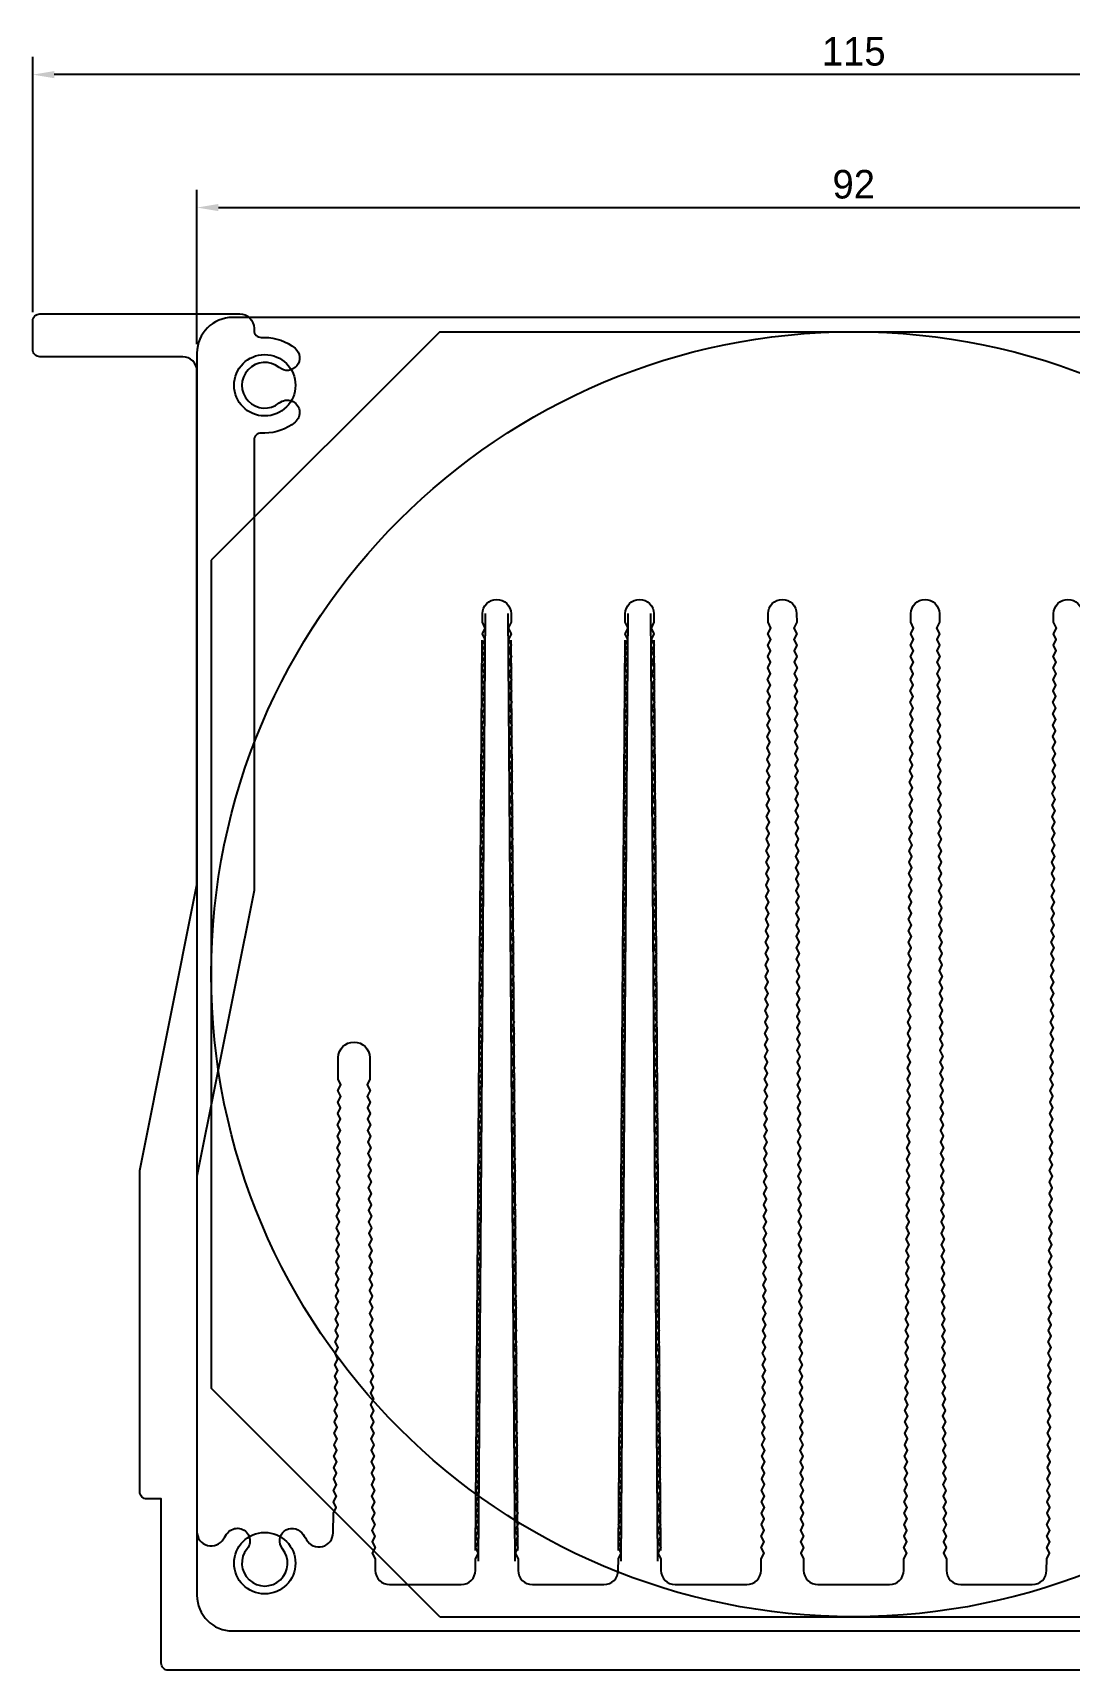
# Model space of a CAD drawing. Header units: millimetres. Extents: x -2026 to -954, y 3148 to 3725.
# Drawn here: x -1434.5 to -1361.9, y 3482.5 to 3597.2 of the extents above; entities that cross this region are included whole.
import ezdxf

# ---------------------------------------------------------------- set-up
doc = ezdxf.new("R2010")
doc.units = ezdxf.units.MM
doc.layers.add('방열판', color=7, linetype='Continuous')
doc.layers.add('팬', color=7, linetype='Continuous')
doc.dimstyles.new('ISO-25', dxfattribs={"dimtxt": 2, "dimasz": 1.5, "dimexe": 1.25, "dimexo": 0.625, "dimtad": 1, "dimtxsty": 'Standard', "dimcen": 2.5, "dimclrd": 6, "dimclre": 6, "dimclrt": 1, "dimazin": 0, "dimtfac": 1, "dimtmove": 0, "dimatfit": 3, "dimfxl": 1, "dimarcsym": 0})

# ---------------------------------------------------------------- blocks, each defined once
blk = doc.blocks.new('*D33')
at = {"color": 6, "lineweight": -2, "transparency": 16777216}
for p, q in [((-1422.99, 3575.38), (-1422.99, 3586.2)), ((-1330.99, 3575.38), (-1330.99, 3586.2)), ((-1421.49, 3584.95), (-1332.49, 3584.95))]:
    blk.add_line(p, q, dxfattribs=at)
at = {"color": 6, "transparency": 16777216}
for points in [[(-1421.49, 3585.2), (-1421.49, 3584.7), (-1422.99, 3584.95)], [(-1332.49, 3585.2), (-1332.49, 3584.7), (-1330.99, 3584.95)]]:
    blk.add_solid(points, dxfattribs=at)
at = {"layer": 'Defpoints', "color": 0, "transparency": 16777216}
for p in [(-1330.99, 3584.95), (-1422.99, 3574.75), (-1330.99, 3574.75)]:
    blk.add_point(p, dxfattribs=at)
at = {"color": 1, "transparency": 16777216, "insert": (-1376.99, 3586.57), "char_height": 2, "attachment_point": 5}
blk.add_mtext('92', dxfattribs=at)
blk = doc.blocks.new('*D34')
at = {"color": 6, "lineweight": -2, "transparency": 16777216}
for p, q in [((-1434.49, 3577.63), (-1434.49, 3595.51)), ((-1319.49, 3577.63), (-1319.49, 3595.51)), ((-1320.99, 3594.26), (-1432.99, 3594.26))]:
    blk.add_line(p, q, dxfattribs=at)
at = {"color": 6, "transparency": 16777216}
for points in [[(-1432.99, 3594.51), (-1432.99, 3594.01), (-1434.49, 3594.26)], [(-1320.99, 3594.51), (-1320.99, 3594.01), (-1319.49, 3594.26)]]:
    blk.add_solid(points, dxfattribs=at)
at = {"layer": 'Defpoints', "color": 0, "transparency": 16777216}
for p in [(-1434.49, 3594.26), (-1434.49, 3577), (-1319.49, 3577)]:
    blk.add_point(p, dxfattribs=at)
at = {"color": 1, "transparency": 16777216, "insert": (-1376.99, 3595.88), "char_height": 2, "attachment_point": 5}
blk.add_mtext('115', dxfattribs=at)

msp = doc.modelspace()

# ---------------------------------------------------------------- linework, layer by layer
at = {"layer": '방열판'}
for p, q in [((-1403.278, 3490.153), (-1402.79, 3556.507)), ((-1400.702, 3490.153), (-1401.19, 3556.507)), ((-1393.278, 3490.153), (-1392.79, 3556.507)), ((-1390.702, 3490.153), (-1391.19, 3556.507)), ((-1403.473, 3490.896), (-1403.004, 3554.649)), ((-1400.508, 3490.896), (-1400.977, 3554.649)), ((-1393.473, 3490.896), (-1393.004, 3554.649)), ((-1390.508, 3490.896), (-1390.977, 3554.649))]:
    msp.add_line(p, q, dxfattribs=at)
msp.add_lwpolyline([(-1328.99, 3482.501), (-1376.99, 3482.501), (-1424.99, 3482.501, -0.4142136), (-1425.49, 3483.001), (-1425.49, 3494.501), (-1426.49, 3494.501, -0.4142136), (-1426.99, 3495.001), (-1426.99, 3517.501), (-1422.99, 3537.501), (-1422.99, 3573.501, 0.4142136), (-1423.99, 3574.501), (-1433.99, 3574.501, -0.4142136), (-1434.49, 3575.001), (-1434.49, 3577.001, -0.4142136), (-1433.99, 3577.501), (-1419.99, 3577.501, -0.4142136), (-1418.99, 3576.501), (-1418.99, 3576.351, 0.4142136), (-1418.49, 3575.851), (-1418.24, 3575.851, -0.1731627), (-1416.119, 3575.094, -1), (-1417.227, 3573.74, 2.1105705), (-1417.227, 3571.263, -1), (-1416.119, 3569.909, -0.1731627), (-1418.24, 3569.151), (-1418.49, 3569.151, 0.4142136), (-1418.99, 3568.651), (-1418.99, 3537.105), (-1422.99, 3517.105), (-1422.99, 3492.206, 0.7642099), (-1421.128, 3491.699, -0.038617), (-1420.833, 3492.123, -1), (-1419.478, 3491.015, 2.1105705), (-1417.002, 3491.015, -1), (-1415.648, 3492.123, -0.0431573), (-1415.322, 3491.646, 0.767102), (-1413.451, 3492.127), (-1413.436, 3493.501), (-1413.232, 3493.899), (-1413.427, 3494.301), (-1413.223, 3494.699), (-1413.419, 3495.101), (-1413.214, 3495.499), (-1413.41, 3495.901), (-1413.206, 3496.299), (-1413.401, 3496.701), (-1413.197, 3497.099), (-1413.393, 3497.501), (-1413.188, 3497.899), (-1413.384, 3498.301), (-1413.18, 3498.699), (-1413.375, 3499.101), (-1413.171, 3499.499), (-1413.367, 3499.901), (-1413.162, 3500.299), (-1413.358, 3500.701), (-1413.154, 3501.099), (-1413.349, 3501.501), (-1413.145, 3501.898), (-1413.341, 3502.301), (-1413.136, 3502.698), (-1413.332, 3503.101), (-1413.128, 3503.498), (-1413.323, 3503.901), (-1413.119, 3504.298), (-1413.315, 3504.7), (-1413.11, 3505.098), (-1413.306, 3505.5), (-1413.102, 3505.898), (-1413.297, 3506.3), (-1413.093, 3506.698), (-1413.289, 3507.1), (-1413.084, 3507.498), (-1413.28, 3507.9), (-1413.076, 3508.298), (-1413.271, 3508.7), (-1413.067, 3509.098), (-1413.263, 3509.5), (-1413.058, 3509.898), (-1413.254, 3510.3), (-1413.05, 3510.698), (-1413.245, 3511.1), (-1413.041, 3511.498), (-1413.237, 3511.9), (-1413.032, 3512.298), (-1413.228, 3512.7), (-1413.024, 3513.098), (-1413.219, 3513.5), (-1413.015, 3513.898), (-1413.211, 3514.3), (-1413.006, 3514.698), (-1413.202, 3515.1), (-1412.998, 3515.498), (-1413.193, 3515.9), (-1412.989, 3516.298), (-1413.185, 3516.7), (-1412.98, 3517.098), (-1413.176, 3517.5), (-1412.972, 3517.898), (-1413.167, 3518.3), (-1412.963, 3518.697), (-1413.159, 3519.1), (-1412.954, 3519.497), (-1413.15, 3519.9), (-1412.946, 3520.297), (-1413.141, 3520.7), (-1412.937, 3521.097), (-1413.133, 3521.499), (-1412.928, 3521.897), (-1413.124, 3522.299), (-1412.92, 3522.697), (-1413.115, 3523.099), (-1412.911, 3523.497), (-1413.107, 3523.899), (-1413.09, 3525.413, -0.9892204), (-1410.89, 3525.413), (-1410.874, 3523.899), (-1411.07, 3523.497), (-1410.865, 3523.099), (-1411.061, 3522.697), (-1410.857, 3522.299), (-1411.052, 3521.897), (-1410.848, 3521.499), (-1411.044, 3521.097), (-1410.839, 3520.7), (-1411.035, 3520.297), (-1410.831, 3519.9), (-1411.026, 3519.497), (-1410.822, 3519.1), (-1411.018, 3518.697), (-1410.813, 3518.3), (-1411.009, 3517.898), (-1410.805, 3517.5), (-1411, 3517.098), (-1410.796, 3516.7), (-1410.992, 3516.298), (-1410.787, 3515.9), (-1410.983, 3515.498), (-1410.779, 3515.1), (-1410.974, 3514.698), (-1410.77, 3514.3), (-1410.966, 3513.898), (-1410.761, 3513.5), (-1410.957, 3513.098), (-1410.753, 3512.7), (-1410.948, 3512.298), (-1410.744, 3511.9), (-1410.94, 3511.498), (-1410.735, 3511.1), (-1410.931, 3510.698), (-1410.727, 3510.3), (-1410.922, 3509.898), (-1410.718, 3509.5), (-1410.914, 3509.098), (-1410.709, 3508.7), (-1410.905, 3508.298), (-1410.701, 3507.9), (-1410.896, 3507.498), (-1410.692, 3507.1), (-1410.887, 3506.698), (-1410.683, 3506.3), (-1410.879, 3505.898), (-1410.675, 3505.5), (-1410.87, 3505.098), (-1410.666, 3504.7), (-1410.861, 3504.298), (-1410.657, 3503.901), (-1410.853, 3503.498), (-1410.648, 3503.101), (-1410.844, 3502.698), (-1410.64, 3502.301), (-1410.835, 3501.898), (-1410.631, 3501.501), (-1410.827, 3501.099), (-1410.622, 3500.701), (-1410.818, 3500.299), (-1410.614, 3499.901), (-1410.809, 3499.499), (-1410.605, 3499.101), (-1410.801, 3498.699), (-1410.596, 3498.301), (-1410.792, 3497.899), (-1410.588, 3497.501), (-1410.783, 3497.099), (-1410.579, 3496.701), (-1410.775, 3496.299), (-1410.57, 3495.901), (-1410.766, 3495.499), (-1410.562, 3495.101), (-1410.757, 3494.699), (-1410.553, 3494.301), (-1410.749, 3493.899), (-1410.544, 3493.501), (-1410.74, 3493.099), (-1410.536, 3492.701), (-1410.731, 3492.299), (-1410.527, 3491.901), (-1410.723, 3491.499), (-1410.518, 3491.101), (-1410.714, 3490.699), (-1410.51, 3490.301), (-1410.501, 3489.49, 0.4110428), (-1409.501, 3488.501), (-1404.483, 3488.501, 0.4120617), (-1403.483, 3489.494), (-1403.477, 3490.301), (-1403.274, 3490.7), (-1403.471, 3491.101), (-1403.268, 3491.5), (-1403.465, 3491.901), (-1403.262, 3492.3), (-1403.459, 3492.701), (-1403.256, 3493.1), (-1403.453, 3493.501), (-1403.251, 3493.9), (-1403.448, 3494.301), (-1403.245, 3494.7), (-1403.442, 3495.101), (-1403.239, 3495.5), (-1403.436, 3495.901), (-1403.233, 3496.3), (-1403.43, 3496.701), (-1403.227, 3497.1), (-1403.424, 3497.501), (-1403.221, 3497.9), (-1403.418, 3498.301), (-1403.215, 3498.7), (-1403.412, 3499.101), (-1403.209, 3499.5), (-1403.406, 3499.901), (-1403.204, 3500.3), (-1403.401, 3500.701), (-1403.198, 3501.1), (-1403.395, 3501.501), (-1403.192, 3501.9), (-1403.389, 3502.301), (-1403.186, 3502.7), (-1403.383, 3503.101), (-1403.18, 3503.499), (-1403.377, 3503.901), (-1403.174, 3504.299), (-1403.371, 3504.701), (-1403.168, 3505.099), (-1403.365, 3505.501), (-1403.162, 3505.899), (-1403.359, 3506.301), (-1403.156, 3506.699), (-1403.354, 3507.101), (-1403.151, 3507.499), (-1403.348, 3507.901), (-1403.145, 3508.299), (-1403.342, 3508.701), (-1403.139, 3509.099), (-1403.336, 3509.501), (-1403.133, 3509.899), (-1403.33, 3510.301), (-1403.127, 3510.699), (-1403.324, 3511.101), (-1403.121, 3511.499), (-1403.318, 3511.901), (-1403.115, 3512.299), (-1403.312, 3512.701), (-1403.109, 3513.099), (-1403.306, 3513.501), (-1403.104, 3513.899), (-1403.301, 3514.301), (-1403.098, 3514.699), (-1403.295, 3515.101), (-1403.092, 3515.499), (-1403.289, 3515.901), (-1403.086, 3516.299), (-1403.283, 3516.701), (-1403.08, 3517.099), (-1403.277, 3517.501), (-1403.074, 3517.899), (-1403.271, 3518.301), (-1403.068, 3518.699), (-1403.265, 3519.101), (-1403.062, 3519.499), (-1403.259, 3519.901), (-1403.056, 3520.299), (-1403.254, 3520.701), (-1403.051, 3521.099), (-1403.248, 3521.5), (-1403.045, 3521.899), (-1403.242, 3522.3), (-1403.039, 3522.699), (-1403.236, 3523.1), (-1403.033, 3523.499), (-1403.23, 3523.9), (-1403.027, 3524.299), (-1403.224, 3524.7), (-1403.021, 3525.099), (-1403.218, 3525.5), (-1403.015, 3525.899), (-1403.212, 3526.3), (-1403.009, 3526.699), (-1403.206, 3527.1), (-1403.004, 3527.499), (-1403.201, 3527.9), (-1402.998, 3528.299), (-1403.195, 3528.7), (-1402.992, 3529.099), (-1403.189, 3529.5), (-1402.986, 3529.899), (-1403.183, 3530.3), (-1402.98, 3530.699), (-1403.177, 3531.1), (-1402.974, 3531.499), (-1403.171, 3531.9), (-1402.968, 3532.299), (-1403.165, 3532.7), (-1402.962, 3533.099), (-1403.159, 3533.5), (-1402.956, 3533.899), (-1403.154, 3534.3), (-1402.951, 3534.699), (-1403.148, 3535.1), (-1402.945, 3535.499), (-1403.142, 3535.9), (-1402.939, 3536.299), (-1403.136, 3536.7), (-1402.933, 3537.099), (-1403.13, 3537.5), (-1402.927, 3537.899), (-1403.124, 3538.3), (-1402.921, 3538.699), (-1403.118, 3539.1), (-1402.915, 3539.499), (-1403.112, 3539.9), (-1402.909, 3540.299), (-1403.106, 3540.7), (-1402.904, 3541.098), (-1403.101, 3541.5), (-1402.898, 3541.898), (-1403.095, 3542.3), (-1402.892, 3542.698), (-1403.089, 3543.1), (-1402.886, 3543.498), (-1403.083, 3543.9), (-1402.88, 3544.298), (-1403.077, 3544.7), (-1402.874, 3545.098), (-1403.071, 3545.5), (-1402.868, 3545.898), (-1403.065, 3546.3), (-1402.862, 3546.698), (-1403.059, 3547.1), (-1402.856, 3547.498), (-1403.054, 3547.9), (-1402.851, 3548.298), (-1403.048, 3548.7), (-1402.845, 3549.098), (-1403.042, 3549.5), (-1402.839, 3549.898), (-1403.036, 3550.3), (-1402.833, 3550.698), (-1403.03, 3551.1), (-1402.827, 3551.498), (-1403.024, 3551.9), (-1402.821, 3552.298), (-1403.018, 3552.7), (-1402.815, 3553.098), (-1403.012, 3553.5), (-1402.809, 3553.898), (-1403.006, 3554.3), (-1402.804, 3554.698), (-1403.001, 3555.1), (-1402.798, 3555.498), (-1402.995, 3555.9), (-1402.99, 3556.509, -0.9926745), (-1400.99, 3556.509), (-1400.986, 3555.9), (-1401.183, 3555.498), (-1400.98, 3555.1), (-1401.177, 3554.698), (-1400.974, 3554.3), (-1401.171, 3553.898), (-1400.968, 3553.5), (-1401.165, 3553.098), (-1400.962, 3552.7), (-1401.159, 3552.298), (-1400.956, 3551.9), (-1401.153, 3551.498), (-1400.951, 3551.1), (-1401.148, 3550.698), (-1400.945, 3550.3), (-1401.142, 3549.898), (-1400.939, 3549.5), (-1401.136, 3549.098), (-1400.933, 3548.7), (-1401.13, 3548.298), (-1400.927, 3547.9), (-1401.124, 3547.498), (-1400.921, 3547.1), (-1401.118, 3546.698), (-1400.915, 3546.3), (-1401.112, 3545.898), (-1400.909, 3545.5), (-1401.106, 3545.098), (-1400.903, 3544.7), (-1401.101, 3544.298), (-1400.898, 3543.9), (-1401.095, 3543.498), (-1400.892, 3543.1), (-1401.089, 3542.698), (-1400.886, 3542.3), (-1401.083, 3541.898), (-1400.88, 3541.5), (-1401.077, 3541.098), (-1400.874, 3540.7), (-1401.071, 3540.299), (-1400.868, 3539.9), (-1401.065, 3539.499), (-1400.862, 3539.1), (-1401.059, 3538.699), (-1400.856, 3538.3), (-1401.053, 3537.899), (-1400.851, 3537.5), (-1401.048, 3537.099), (-1400.845, 3536.7), (-1401.042, 3536.299), (-1400.839, 3535.9), (-1401.036, 3535.499), (-1400.833, 3535.1), (-1401.03, 3534.699), (-1400.827, 3534.3), (-1401.024, 3533.899), (-1400.821, 3533.5), (-1401.018, 3533.099), (-1400.815, 3532.7), (-1401.012, 3532.299), (-1400.809, 3531.9), (-1401.006, 3531.499), (-1400.803, 3531.1), (-1401.001, 3530.699), (-1400.798, 3530.3), (-1400.995, 3529.899), (-1400.792, 3529.5), (-1400.989, 3529.099), (-1400.786, 3528.7), (-1400.983, 3528.299), (-1400.78, 3527.9), (-1400.977, 3527.499), (-1400.774, 3527.1), (-1400.971, 3526.699), (-1400.768, 3526.3), (-1400.965, 3525.899), (-1400.762, 3525.5), (-1400.959, 3525.099), (-1400.756, 3524.7), (-1400.953, 3524.299), (-1400.751, 3523.9), (-1400.948, 3523.499), (-1400.745, 3523.1), (-1400.942, 3522.699), (-1400.739, 3522.3), (-1400.936, 3521.899), (-1400.733, 3521.5), (-1400.93, 3521.099), (-1400.727, 3520.701), (-1400.924, 3520.299), (-1400.721, 3519.901), (-1400.918, 3519.499), (-1400.715, 3519.101), (-1400.912, 3518.699), (-1400.709, 3518.301), (-1400.906, 3517.899), (-1400.703, 3517.501), (-1400.901, 3517.099), (-1400.698, 3516.701), (-1400.895, 3516.299), (-1400.692, 3515.901), (-1400.889, 3515.499), (-1400.686, 3515.101), (-1400.883, 3514.699), (-1400.68, 3514.301), (-1400.877, 3513.899), (-1400.674, 3513.501), (-1400.871, 3513.099), (-1400.668, 3512.701), (-1400.865, 3512.299), (-1400.662, 3511.901), (-1400.859, 3511.499), (-1400.656, 3511.101), (-1400.853, 3510.699), (-1400.651, 3510.301), (-1400.848, 3509.899), (-1400.645, 3509.501), (-1400.842, 3509.099), (-1400.639, 3508.701), (-1400.836, 3508.299), (-1400.633, 3507.901), (-1400.83, 3507.499), (-1400.627, 3507.101), (-1400.824, 3506.699), (-1400.621, 3506.301), (-1400.818, 3505.899), (-1400.615, 3505.501), (-1400.812, 3505.099), (-1400.609, 3504.701), (-1400.806, 3504.299), (-1400.603, 3503.901), (-1400.801, 3503.499), (-1400.598, 3503.101), (-1400.795, 3502.7), (-1400.592, 3502.301), (-1400.789, 3501.9), (-1400.586, 3501.501), (-1400.783, 3501.1), (-1400.58, 3500.701), (-1400.777, 3500.3), (-1400.574, 3499.901), (-1400.771, 3499.5), (-1400.568, 3499.101), (-1400.765, 3498.7), (-1400.562, 3498.301), (-1400.759, 3497.9), (-1400.556, 3497.501), (-1400.753, 3497.1), (-1400.551, 3496.701), (-1400.748, 3496.3), (-1400.545, 3495.901), (-1400.742, 3495.5), (-1400.539, 3495.101), (-1400.736, 3494.7), (-1400.533, 3494.301), (-1400.73, 3493.9), (-1400.527, 3493.501), (-1400.724, 3493.1), (-1400.521, 3492.701), (-1400.718, 3492.3), (-1400.515, 3491.901), (-1400.712, 3491.5), (-1400.509, 3491.101), (-1400.706, 3490.7), (-1400.503, 3490.301), (-1400.498, 3489.494, 0.4120617), (-1399.498, 3488.501), (-1394.483, 3488.501, 0.4120617), (-1393.483, 3489.494), (-1393.477, 3490.301), (-1393.274, 3490.7), (-1393.471, 3491.101), (-1393.268, 3491.5), (-1393.465, 3491.901), (-1393.262, 3492.3), (-1393.459, 3492.701), (-1393.256, 3493.1), (-1393.453, 3493.501), (-1393.251, 3493.9), (-1393.448, 3494.301), (-1393.245, 3494.7), (-1393.442, 3495.101), (-1393.239, 3495.5), (-1393.436, 3495.901), (-1393.233, 3496.3), (-1393.43, 3496.701), (-1393.227, 3497.1), (-1393.424, 3497.501), (-1393.221, 3497.9), (-1393.418, 3498.301), (-1393.215, 3498.7), (-1393.412, 3499.101), (-1393.209, 3499.5), (-1393.406, 3499.901), (-1393.204, 3500.3), (-1393.401, 3500.701), (-1393.198, 3501.1), (-1393.395, 3501.501), (-1393.192, 3501.9), (-1393.389, 3502.301), (-1393.186, 3502.7), (-1393.383, 3503.101), (-1393.18, 3503.499), (-1393.377, 3503.901), (-1393.174, 3504.299), (-1393.371, 3504.701), (-1393.168, 3505.099), (-1393.365, 3505.501), (-1393.162, 3505.899), (-1393.359, 3506.301), (-1393.156, 3506.699), (-1393.354, 3507.101), (-1393.151, 3507.499), (-1393.348, 3507.901), (-1393.145, 3508.299), (-1393.342, 3508.701), (-1393.139, 3509.099), (-1393.336, 3509.501), (-1393.133, 3509.899), (-1393.33, 3510.301), (-1393.127, 3510.699), (-1393.324, 3511.101), (-1393.121, 3511.499), (-1393.318, 3511.901), (-1393.115, 3512.299), (-1393.312, 3512.701), (-1393.109, 3513.099), (-1393.306, 3513.501), (-1393.104, 3513.899), (-1393.301, 3514.301), (-1393.098, 3514.699), (-1393.295, 3515.101), (-1393.092, 3515.499), (-1393.289, 3515.901), (-1393.086, 3516.299), (-1393.283, 3516.701), (-1393.08, 3517.099), (-1393.277, 3517.501), (-1393.074, 3517.899), (-1393.271, 3518.301), (-1393.068, 3518.699), (-1393.265, 3519.101), (-1393.062, 3519.499), (-1393.259, 3519.901), (-1393.056, 3520.299), (-1393.254, 3520.701), (-1393.051, 3521.099), (-1393.248, 3521.5), (-1393.045, 3521.899), (-1393.242, 3522.3), (-1393.039, 3522.699), (-1393.236, 3523.1), (-1393.033, 3523.499), (-1393.23, 3523.9), (-1393.027, 3524.299), (-1393.224, 3524.7), (-1393.021, 3525.099), (-1393.218, 3525.5), (-1393.015, 3525.899), (-1393.212, 3526.3), (-1393.009, 3526.699), (-1393.206, 3527.1), (-1393.004, 3527.499), (-1393.201, 3527.9), (-1392.998, 3528.299), (-1393.195, 3528.7), (-1392.992, 3529.099), (-1393.189, 3529.5), (-1392.986, 3529.899), (-1393.183, 3530.3), (-1392.98, 3530.699), (-1393.177, 3531.1), (-1392.974, 3531.499), (-1393.171, 3531.9), (-1392.968, 3532.299), (-1393.165, 3532.7), (-1392.962, 3533.099), (-1393.159, 3533.5), (-1392.956, 3533.899), (-1393.154, 3534.3), (-1392.951, 3534.699), (-1393.148, 3535.1), (-1392.945, 3535.499), (-1393.142, 3535.9), (-1392.939, 3536.299), (-1393.136, 3536.7), (-1392.933, 3537.099), (-1393.13, 3537.5), (-1392.927, 3537.899), (-1393.124, 3538.3), (-1392.921, 3538.699), (-1393.118, 3539.1), (-1392.915, 3539.499), (-1393.112, 3539.9), (-1392.909, 3540.299), (-1393.106, 3540.7), (-1392.904, 3541.098), (-1393.101, 3541.5), (-1392.898, 3541.898), (-1393.095, 3542.3), (-1392.892, 3542.698), (-1393.089, 3543.1), (-1392.886, 3543.498), (-1393.083, 3543.9), (-1392.88, 3544.298), (-1393.077, 3544.7), (-1392.874, 3545.098), (-1393.071, 3545.5), (-1392.868, 3545.898), (-1393.065, 3546.3), (-1392.862, 3546.698), (-1393.059, 3547.1), (-1392.856, 3547.498), (-1393.054, 3547.9), (-1392.851, 3548.298), (-1393.048, 3548.7), (-1392.845, 3549.098), (-1393.042, 3549.5), (-1392.839, 3549.898), (-1393.036, 3550.3), (-1392.833, 3550.698), (-1393.03, 3551.1), (-1392.827, 3551.498), (-1393.024, 3551.9), (-1392.821, 3552.298), (-1393.018, 3552.7), (-1392.815, 3553.098), (-1393.012, 3553.5), (-1392.809, 3553.898), (-1393.006, 3554.3), (-1392.804, 3554.698), (-1393.001, 3555.1), (-1392.798, 3555.498), (-1392.995, 3555.9), (-1392.99, 3556.509, -0.9926745), (-1390.99, 3556.509), (-1390.986, 3555.9), (-1391.183, 3555.498), (-1390.98, 3555.1), (-1391.177, 3554.698), (-1390.974, 3554.3), (-1391.171, 3553.898), (-1390.968, 3553.5), (-1391.165, 3553.098), (-1390.962, 3552.7), (-1391.159, 3552.298), (-1390.956, 3551.9), (-1391.153, 3551.498), (-1390.951, 3551.1), (-1391.148, 3550.698), (-1390.945, 3550.3), (-1391.142, 3549.898), (-1390.939, 3549.5), (-1391.136, 3549.098), (-1390.933, 3548.7), (-1391.13, 3548.298), (-1390.927, 3547.9), (-1391.124, 3547.498), (-1390.921, 3547.1), (-1391.118, 3546.698), (-1390.915, 3546.3), (-1391.112, 3545.898), (-1390.909, 3545.5), (-1391.106, 3545.098), (-1390.903, 3544.7), (-1391.101, 3544.298), (-1390.898, 3543.9), (-1391.095, 3543.498), (-1390.892, 3543.1), (-1391.089, 3542.698), (-1390.886, 3542.3), (-1391.083, 3541.898), (-1390.88, 3541.5), (-1391.077, 3541.098), (-1390.874, 3540.7), (-1391.071, 3540.299), (-1390.868, 3539.9), (-1391.065, 3539.499), (-1390.862, 3539.1), (-1391.059, 3538.699), (-1390.856, 3538.3), (-1391.053, 3537.899), (-1390.851, 3537.5), (-1391.048, 3537.099), (-1390.845, 3536.7), (-1391.042, 3536.299), (-1390.839, 3535.9), (-1391.036, 3535.499), (-1390.833, 3535.1), (-1391.03, 3534.699), (-1390.827, 3534.3), (-1391.024, 3533.899), (-1390.821, 3533.5), (-1391.018, 3533.099), (-1390.815, 3532.7), (-1391.012, 3532.299), (-1390.809, 3531.9), (-1391.006, 3531.499), (-1390.803, 3531.1), (-1391.001, 3530.699), (-1390.798, 3530.3), (-1390.995, 3529.899), (-1390.792, 3529.5), (-1390.989, 3529.099), (-1390.786, 3528.7), (-1390.983, 3528.299), (-1390.78, 3527.9), (-1390.977, 3527.499), (-1390.774, 3527.1), (-1390.971, 3526.699), (-1390.768, 3526.3), (-1390.965, 3525.899), (-1390.762, 3525.5), (-1390.959, 3525.099), (-1390.756, 3524.7), (-1390.953, 3524.299), (-1390.751, 3523.9), (-1390.948, 3523.499), (-1390.745, 3523.1), (-1390.942, 3522.699), (-1390.739, 3522.3), (-1390.936, 3521.899), (-1390.733, 3521.5), (-1390.93, 3521.099), (-1390.727, 3520.701), (-1390.924, 3520.299), (-1390.721, 3519.901), (-1390.918, 3519.499), (-1390.715, 3519.101), (-1390.912, 3518.699), (-1390.709, 3518.301), (-1390.906, 3517.899), (-1390.703, 3517.501), (-1390.901, 3517.099), (-1390.698, 3516.701), (-1390.895, 3516.299), (-1390.692, 3515.901), (-1390.889, 3515.499), (-1390.686, 3515.101), (-1390.883, 3514.699), (-1390.68, 3514.301), (-1390.877, 3513.899), (-1390.674, 3513.501), (-1390.871, 3513.099), (-1390.668, 3512.701), (-1390.865, 3512.299), (-1390.662, 3511.901), (-1390.859, 3511.499), (-1390.656, 3511.101), (-1390.853, 3510.699), (-1390.651, 3510.301), (-1390.848, 3509.899), (-1390.645, 3509.501), (-1390.842, 3509.099), (-1390.639, 3508.701), (-1390.836, 3508.299), (-1390.633, 3507.901), (-1390.83, 3507.499), (-1390.627, 3507.101), (-1390.824, 3506.699), (-1390.621, 3506.301), (-1390.818, 3505.899), (-1390.615, 3505.501), (-1390.812, 3505.099), (-1390.609, 3504.701), (-1390.806, 3504.299), (-1390.603, 3503.901), (-1390.801, 3503.499), (-1390.598, 3503.101), (-1390.795, 3502.7), (-1390.592, 3502.301), (-1390.789, 3501.9), (-1390.586, 3501.501), (-1390.783, 3501.1), (-1390.58, 3500.701), (-1390.777, 3500.3), (-1390.574, 3499.901), (-1390.771, 3499.5), (-1390.568, 3499.101), (-1390.765, 3498.7), (-1390.562, 3498.301), (-1390.759, 3497.9), (-1390.556, 3497.501), (-1390.753, 3497.1), (-1390.551, 3496.701), (-1390.748, 3496.3), (-1390.545, 3495.901), (-1390.742, 3495.5), (-1390.539, 3495.101), (-1390.736, 3494.7), (-1390.533, 3494.301), (-1390.73, 3493.9), (-1390.527, 3493.501), (-1390.724, 3493.1), (-1390.521, 3492.701), (-1390.718, 3492.3), (-1390.515, 3491.901), (-1390.712, 3491.5), (-1390.509, 3491.101), (-1390.706, 3490.7), (-1390.503, 3490.301), (-1390.498, 3489.494, 0.4120617), (-1389.498, 3488.501), (-1384.483, 3488.501, 0.4120617), (-1383.483, 3489.494), (-1383.477, 3490.301), (-1383.274, 3490.7), (-1383.471, 3491.101), (-1383.268, 3491.5), (-1383.465, 3491.901), (-1383.262, 3492.3), (-1383.459, 3492.701), (-1383.256, 3493.1), (-1383.453, 3493.501), (-1383.251, 3493.9), (-1383.448, 3494.301), (-1383.245, 3494.7), (-1383.442, 3495.101), (-1383.239, 3495.5), (-1383.436, 3495.901), (-1383.233, 3496.3), (-1383.43, 3496.701), (-1383.227, 3497.1), (-1383.424, 3497.501), (-1383.221, 3497.9), (-1383.418, 3498.301), (-1383.215, 3498.7), (-1383.412, 3499.101), (-1383.209, 3499.5), (-1383.406, 3499.901), (-1383.204, 3500.3), (-1383.401, 3500.701), (-1383.198, 3501.1), (-1383.395, 3501.501), (-1383.192, 3501.9), (-1383.389, 3502.301), (-1383.186, 3502.7), (-1383.383, 3503.101), (-1383.18, 3503.499), (-1383.377, 3503.901), (-1383.174, 3504.299), (-1383.371, 3504.701), (-1383.168, 3505.099), (-1383.365, 3505.501), (-1383.162, 3505.899), (-1383.359, 3506.301), (-1383.156, 3506.699), (-1383.354, 3507.101), (-1383.151, 3507.499), (-1383.348, 3507.901), (-1383.145, 3508.299), (-1383.342, 3508.701), (-1383.139, 3509.099), (-1383.336, 3509.501), (-1383.133, 3509.899), (-1383.33, 3510.301), (-1383.127, 3510.699), (-1383.324, 3511.101), (-1383.121, 3511.499), (-1383.318, 3511.901), (-1383.115, 3512.299), (-1383.312, 3512.701), (-1383.109, 3513.099), (-1383.306, 3513.501), (-1383.104, 3513.899), (-1383.301, 3514.301), (-1383.098, 3514.699), (-1383.295, 3515.101), (-1383.092, 3515.499), (-1383.289, 3515.901), (-1383.086, 3516.299), (-1383.283, 3516.701), (-1383.08, 3517.099), (-1383.277, 3517.501), (-1383.074, 3517.899), (-1383.271, 3518.301), (-1383.068, 3518.699), (-1383.265, 3519.101), (-1383.062, 3519.499), (-1383.259, 3519.901), (-1383.056, 3520.299), (-1383.254, 3520.701), (-1383.051, 3521.099), (-1383.248, 3521.5), (-1383.045, 3521.899), (-1383.242, 3522.3), (-1383.039, 3522.699), (-1383.236, 3523.1), (-1383.033, 3523.499), (-1383.23, 3523.9), (-1383.027, 3524.299), (-1383.224, 3524.7), (-1383.021, 3525.099), (-1383.218, 3525.5), (-1383.015, 3525.899), (-1383.212, 3526.3), (-1383.009, 3526.699), (-1383.206, 3527.1), (-1383.004, 3527.499), (-1383.201, 3527.9), (-1382.998, 3528.299), (-1383.195, 3528.7), (-1382.992, 3529.099), (-1383.189, 3529.5), (-1382.986, 3529.899), (-1383.183, 3530.3), (-1382.98, 3530.699), (-1383.177, 3531.1), (-1382.974, 3531.499), (-1383.171, 3531.9), (-1382.968, 3532.299), (-1383.165, 3532.7), (-1382.962, 3533.099), (-1383.159, 3533.5), (-1382.956, 3533.899), (-1383.154, 3534.3), (-1382.951, 3534.699), (-1383.148, 3535.1), (-1382.945, 3535.499), (-1383.142, 3535.9), (-1382.939, 3536.299), (-1383.136, 3536.7), (-1382.933, 3537.099), (-1383.13, 3537.5), (-1382.927, 3537.899), (-1383.124, 3538.3), (-1382.921, 3538.699), (-1383.118, 3539.1), (-1382.915, 3539.499), (-1383.112, 3539.9), (-1382.909, 3540.299), (-1383.106, 3540.7), (-1382.904, 3541.098), (-1383.101, 3541.5), (-1382.898, 3541.898), (-1383.095, 3542.3), (-1382.892, 3542.698), (-1383.089, 3543.1), (-1382.886, 3543.498), (-1383.083, 3543.9), (-1382.88, 3544.298), (-1383.077, 3544.7), (-1382.874, 3545.098), (-1383.071, 3545.5), (-1382.868, 3545.898), (-1383.065, 3546.3), (-1382.862, 3546.698), (-1383.059, 3547.1), (-1382.856, 3547.498), (-1383.054, 3547.9), (-1382.851, 3548.298), (-1383.048, 3548.7), (-1382.845, 3549.098), (-1383.042, 3549.5), (-1382.839, 3549.898), (-1383.036, 3550.3), (-1382.833, 3550.698), (-1383.03, 3551.1), (-1382.827, 3551.498), (-1383.024, 3551.9), (-1382.821, 3552.298), (-1383.018, 3552.7), (-1382.815, 3553.098), (-1383.012, 3553.5), (-1382.809, 3553.898), (-1383.006, 3554.3), (-1382.804, 3554.698), (-1383.001, 3555.1), (-1382.798, 3555.498), (-1382.995, 3555.9), (-1382.99, 3556.509, -0.9926745), (-1380.99, 3556.509), (-1380.986, 3555.9), (-1381.183, 3555.498), (-1380.98, 3555.1), (-1381.177, 3554.698), (-1380.974, 3554.3), (-1381.171, 3553.898), (-1380.968, 3553.5), (-1381.165, 3553.098), (-1380.962, 3552.7), (-1381.159, 3552.298), (-1380.956, 3551.9), (-1381.153, 3551.498), (-1380.951, 3551.1), (-1381.148, 3550.698), (-1380.945, 3550.3), (-1381.142, 3549.898), (-1380.939, 3549.5), (-1381.136, 3549.098), (-1380.933, 3548.7), (-1381.13, 3548.298), (-1380.927, 3547.9), (-1381.124, 3547.498), (-1380.921, 3547.1), (-1381.118, 3546.698), (-1380.915, 3546.3), (-1381.112, 3545.898), (-1380.909, 3545.5), (-1381.106, 3545.098), (-1380.903, 3544.7), (-1381.101, 3544.298), (-1380.898, 3543.9), (-1381.095, 3543.498), (-1380.892, 3543.1), (-1381.089, 3542.698), (-1380.886, 3542.3), (-1381.083, 3541.898), (-1380.88, 3541.5), (-1381.077, 3541.098), (-1380.874, 3540.7), (-1381.071, 3540.299), (-1380.868, 3539.9), (-1381.065, 3539.499), (-1380.862, 3539.1), (-1381.059, 3538.699), (-1380.856, 3538.3), (-1381.053, 3537.899), (-1380.851, 3537.5), (-1381.048, 3537.099), (-1380.845, 3536.7), (-1381.042, 3536.299), (-1380.839, 3535.9), (-1381.036, 3535.499), (-1380.833, 3535.1), (-1381.03, 3534.699), (-1380.827, 3534.3), (-1381.024, 3533.899), (-1380.821, 3533.5), (-1381.018, 3533.099), (-1380.815, 3532.7), (-1381.012, 3532.299), (-1380.809, 3531.9), (-1381.006, 3531.499), (-1380.803, 3531.1), (-1381.001, 3530.699), (-1380.798, 3530.3), (-1380.995, 3529.899), (-1380.792, 3529.5), (-1380.989, 3529.099), (-1380.786, 3528.7), (-1380.983, 3528.299), (-1380.78, 3527.9), (-1380.977, 3527.499), (-1380.774, 3527.1), (-1380.971, 3526.699), (-1380.768, 3526.3), (-1380.965, 3525.899), (-1380.762, 3525.5), (-1380.959, 3525.099), (-1380.756, 3524.7), (-1380.953, 3524.299), (-1380.751, 3523.9), (-1380.948, 3523.499), (-1380.745, 3523.1), (-1380.942, 3522.699), (-1380.739, 3522.3), (-1380.936, 3521.899), (-1380.733, 3521.5), (-1380.93, 3521.099), (-1380.727, 3520.701), (-1380.924, 3520.299), (-1380.721, 3519.901), (-1380.918, 3519.499), (-1380.715, 3519.101), (-1380.912, 3518.699), (-1380.709, 3518.301), (-1380.906, 3517.899), (-1380.703, 3517.501), (-1380.901, 3517.099), (-1380.698, 3516.701), (-1380.895, 3516.299), (-1380.692, 3515.901), (-1380.889, 3515.499), (-1380.686, 3515.101), (-1380.883, 3514.699), (-1380.68, 3514.301), (-1380.877, 3513.899), (-1380.674, 3513.501), (-1380.871, 3513.099), (-1380.668, 3512.701), (-1380.865, 3512.299), (-1380.662, 3511.901), (-1380.859, 3511.499), (-1380.656, 3511.101), (-1380.853, 3510.699), (-1380.651, 3510.301), (-1380.848, 3509.899), (-1380.645, 3509.501), (-1380.842, 3509.099), (-1380.639, 3508.701), (-1380.836, 3508.299), (-1380.633, 3507.901), (-1380.83, 3507.499), (-1380.627, 3507.101), (-1380.824, 3506.699), (-1380.621, 3506.301), (-1380.818, 3505.899), (-1380.615, 3505.501), (-1380.812, 3505.099), (-1380.609, 3504.701), (-1380.806, 3504.299), (-1380.603, 3503.901), (-1380.801, 3503.499), (-1380.598, 3503.101), (-1380.795, 3502.7), (-1380.592, 3502.301), (-1380.789, 3501.9), (-1380.586, 3501.501), (-1380.783, 3501.1), (-1380.58, 3500.701), (-1380.777, 3500.3), (-1380.574, 3499.901), (-1380.771, 3499.5), (-1380.568, 3499.101), (-1380.765, 3498.7), (-1380.562, 3498.301), (-1380.759, 3497.9), (-1380.556, 3497.501), (-1380.753, 3497.1), (-1380.551, 3496.701), (-1380.748, 3496.3), (-1380.545, 3495.901), (-1380.742, 3495.5), (-1380.539, 3495.101), (-1380.736, 3494.7), (-1380.533, 3494.301), (-1380.73, 3493.9), (-1380.527, 3493.501), (-1380.724, 3493.1), (-1380.521, 3492.701), (-1380.718, 3492.3), (-1380.515, 3491.901), (-1380.712, 3491.5), (-1380.509, 3491.101), (-1380.706, 3490.7), (-1380.503, 3490.301), (-1380.498, 3489.494, 0.4120617), (-1379.498, 3488.501), (-1376.99, 3488.501), (-1374.483, 3488.501, 0.4120617), (-1373.483, 3489.494), (-1373.477, 3490.301), (-1373.274, 3490.7), (-1373.471, 3491.101), (-1373.268, 3491.5), (-1373.465, 3491.901), (-1373.262, 3492.3), (-1373.459, 3492.701), (-1373.256, 3493.1), (-1373.453, 3493.501), (-1373.251, 3493.9), (-1373.448, 3494.301), (-1373.245, 3494.7), (-1373.442, 3495.101), (-1373.239, 3495.5), (-1373.436, 3495.901), (-1373.233, 3496.3), (-1373.43, 3496.701), (-1373.227, 3497.1), (-1373.424, 3497.501), (-1373.221, 3497.9), (-1373.418, 3498.301), (-1373.215, 3498.7), (-1373.412, 3499.101), (-1373.209, 3499.5), (-1373.406, 3499.901), (-1373.204, 3500.3), (-1373.401, 3500.701), (-1373.198, 3501.1), (-1373.395, 3501.501), (-1373.192, 3501.9), (-1373.389, 3502.301), (-1373.186, 3502.7), (-1373.383, 3503.101), (-1373.18, 3503.499), (-1373.377, 3503.901), (-1373.174, 3504.299), (-1373.371, 3504.701), (-1373.168, 3505.099), (-1373.365, 3505.501), (-1373.162, 3505.899), (-1373.359, 3506.301), (-1373.156, 3506.699), (-1373.354, 3507.101), (-1373.151, 3507.499), (-1373.348, 3507.901), (-1373.145, 3508.299), (-1373.342, 3508.701), (-1373.139, 3509.099), (-1373.336, 3509.501), (-1373.133, 3509.899), (-1373.33, 3510.301), (-1373.127, 3510.699), (-1373.324, 3511.101), (-1373.121, 3511.499), (-1373.318, 3511.901), (-1373.115, 3512.299), (-1373.312, 3512.701), (-1373.109, 3513.099), (-1373.306, 3513.501), (-1373.104, 3513.899), (-1373.301, 3514.301), (-1373.098, 3514.699), (-1373.295, 3515.101), (-1373.092, 3515.499), (-1373.289, 3515.901), (-1373.086, 3516.299), (-1373.283, 3516.701), (-1373.08, 3517.099), (-1373.277, 3517.501), (-1373.074, 3517.899), (-1373.271, 3518.301), (-1373.068, 3518.699), (-1373.265, 3519.101), (-1373.062, 3519.499), (-1373.259, 3519.901), (-1373.056, 3520.299), (-1373.254, 3520.701), (-1373.051, 3521.099), (-1373.248, 3521.5), (-1373.045, 3521.899), (-1373.242, 3522.3), (-1373.039, 3522.699), (-1373.236, 3523.1), (-1373.033, 3523.499), (-1373.23, 3523.9), (-1373.027, 3524.299), (-1373.224, 3524.7), (-1373.021, 3525.099), (-1373.218, 3525.5), (-1373.015, 3525.899), (-1373.212, 3526.3), (-1373.009, 3526.699), (-1373.206, 3527.1), (-1373.004, 3527.499), (-1373.201, 3527.9), (-1372.998, 3528.299), (-1373.195, 3528.7), (-1372.992, 3529.099), (-1373.189, 3529.5), (-1372.986, 3529.899), (-1373.183, 3530.3), (-1372.98, 3530.699), (-1373.177, 3531.1), (-1372.974, 3531.499), (-1373.171, 3531.9), (-1372.968, 3532.299), (-1373.165, 3532.7), (-1372.962, 3533.099), (-1373.159, 3533.5), (-1372.956, 3533.899), (-1373.154, 3534.3), (-1372.951, 3534.699), (-1373.148, 3535.1), (-1372.945, 3535.499), (-1373.142, 3535.9), (-1372.939, 3536.299), (-1373.136, 3536.7), (-1372.933, 3537.099), (-1373.13, 3537.5), (-1372.927, 3537.899), (-1373.124, 3538.3), (-1372.921, 3538.699), (-1373.118, 3539.1), (-1372.915, 3539.499), (-1373.112, 3539.9), (-1372.909, 3540.299), (-1373.106, 3540.7), (-1372.904, 3541.098), (-1373.101, 3541.5), (-1372.898, 3541.898), (-1373.095, 3542.3), (-1372.892, 3542.698), (-1373.089, 3543.1), (-1372.886, 3543.498), (-1373.083, 3543.9), (-1372.88, 3544.298), (-1373.077, 3544.7), (-1372.874, 3545.098), (-1373.071, 3545.5), (-1372.868, 3545.898), (-1373.065, 3546.3), (-1372.862, 3546.698), (-1373.059, 3547.1), (-1372.856, 3547.498), (-1373.054, 3547.9), (-1372.851, 3548.298), (-1373.048, 3548.7), (-1372.845, 3549.098), (-1373.042, 3549.5), (-1372.839, 3549.898), (-1373.036, 3550.3), (-1372.833, 3550.698), (-1373.03, 3551.1), (-1372.827, 3551.498), (-1373.024, 3551.9), (-1372.821, 3552.298), (-1373.018, 3552.7), (-1372.815, 3553.098), (-1373.012, 3553.5), (-1372.809, 3553.898), (-1373.006, 3554.3), (-1372.804, 3554.698), (-1373.001, 3555.1), (-1372.798, 3555.498), (-1372.995, 3555.9), (-1372.99, 3556.509, -0.9926745), (-1370.99, 3556.509), (-1370.986, 3555.9), (-1371.183, 3555.498), (-1370.98, 3555.1), (-1371.177, 3554.698), (-1370.974, 3554.3), (-1371.171, 3553.898), (-1370.968, 3553.5), (-1371.165, 3553.098), (-1370.962, 3552.7), (-1371.159, 3552.298), (-1370.956, 3551.9), (-1371.153, 3551.498), (-1370.951, 3551.1), (-1371.148, 3550.698), (-1370.945, 3550.3), (-1371.142, 3549.898), (-1370.939, 3549.5), (-1371.136, 3549.098), (-1370.933, 3548.7), (-1371.13, 3548.298), (-1370.927, 3547.9), (-1371.124, 3547.498), (-1370.921, 3547.1), (-1371.118, 3546.698), (-1370.915, 3546.3), (-1371.112, 3545.898), (-1370.909, 3545.5), (-1371.106, 3545.098), (-1370.903, 3544.7), (-1371.101, 3544.298), (-1370.898, 3543.9), (-1371.095, 3543.498), (-1370.892, 3543.1), (-1371.089, 3542.698), (-1370.886, 3542.3), (-1371.083, 3541.898), (-1370.88, 3541.5), (-1371.077, 3541.098), (-1370.874, 3540.7), (-1371.071, 3540.299), (-1370.868, 3539.9), (-1371.065, 3539.499), (-1370.862, 3539.1), (-1371.059, 3538.699), (-1370.856, 3538.3), (-1371.053, 3537.899), (-1370.851, 3537.5), (-1371.048, 3537.099), (-1370.845, 3536.7), (-1371.042, 3536.299), (-1370.839, 3535.9), (-1371.036, 3535.499), (-1370.833, 3535.1), (-1371.03, 3534.699), (-1370.827, 3534.3), (-1371.024, 3533.899), (-1370.821, 3533.5), (-1371.018, 3533.099), (-1370.815, 3532.7), (-1371.012, 3532.299), (-1370.809, 3531.9), (-1371.006, 3531.499), (-1370.803, 3531.1), (-1371.001, 3530.699), (-1370.798, 3530.3), (-1370.995, 3529.899), (-1370.792, 3529.5), (-1370.989, 3529.099), (-1370.786, 3528.7), (-1370.983, 3528.299), (-1370.78, 3527.9), (-1370.977, 3527.499), (-1370.774, 3527.1), (-1370.971, 3526.699), (-1370.768, 3526.3), (-1370.965, 3525.899), (-1370.762, 3525.5), (-1370.959, 3525.099), (-1370.756, 3524.7), (-1370.953, 3524.299), (-1370.751, 3523.9), (-1370.948, 3523.499), (-1370.745, 3523.1), (-1370.942, 3522.699), (-1370.739, 3522.3), (-1370.936, 3521.899), (-1370.733, 3521.5), (-1370.93, 3521.099), (-1370.727, 3520.701), (-1370.924, 3520.299), (-1370.721, 3519.901), (-1370.918, 3519.499), (-1370.715, 3519.101), (-1370.912, 3518.699), (-1370.709, 3518.301), (-1370.906, 3517.899), (-1370.703, 3517.501), (-1370.901, 3517.099), (-1370.698, 3516.701), (-1370.895, 3516.299), (-1370.692, 3515.901), (-1370.889, 3515.499), (-1370.686, 3515.101), (-1370.883, 3514.699), (-1370.68, 3514.301), (-1370.877, 3513.899), (-1370.674, 3513.501), (-1370.871, 3513.099), (-1370.668, 3512.701), (-1370.865, 3512.299), (-1370.662, 3511.901), (-1370.859, 3511.499), (-1370.656, 3511.101), (-1370.853, 3510.699), (-1370.651, 3510.301), (-1370.848, 3509.899), (-1370.645, 3509.501), (-1370.842, 3509.099), (-1370.639, 3508.701), (-1370.836, 3508.299), (-1370.633, 3507.901), (-1370.83, 3507.499), (-1370.627, 3507.101), (-1370.824, 3506.699), (-1370.621, 3506.301), (-1370.818, 3505.899), (-1370.615, 3505.501), (-1370.812, 3505.099), (-1370.609, 3504.701), (-1370.806, 3504.299), (-1370.603, 3503.901), (-1370.801, 3503.499), (-1370.598, 3503.101), (-1370.795, 3502.7), (-1370.592, 3502.301), (-1370.789, 3501.9), (-1370.586, 3501.501), (-1370.783, 3501.1), (-1370.58, 3500.701), (-1370.777, 3500.3), (-1370.574, 3499.901), (-1370.771, 3499.5), (-1370.568, 3499.101), (-1370.765, 3498.7), (-1370.562, 3498.301), (-1370.759, 3497.9), (-1370.556, 3497.501), (-1370.753, 3497.1), (-1370.551, 3496.701), (-1370.748, 3496.3), (-1370.545, 3495.901), (-1370.742, 3495.5), (-1370.539, 3495.101), (-1370.736, 3494.7), (-1370.533, 3494.301), (-1370.73, 3493.9), (-1370.527, 3493.501), (-1370.724, 3493.1), (-1370.521, 3492.701), (-1370.718, 3492.3), (-1370.515, 3491.901), (-1370.712, 3491.5), (-1370.509, 3491.101), (-1370.706, 3490.7), (-1370.503, 3490.301), (-1370.498, 3489.494, 0.4120617), (-1369.498, 3488.501), (-1364.483, 3488.501, 0.4120617), (-1363.483, 3489.494), (-1363.477, 3490.301), (-1363.274, 3490.7), (-1363.471, 3491.101), (-1363.268, 3491.5), (-1363.465, 3491.901), (-1363.262, 3492.3), (-1363.459, 3492.701), (-1363.256, 3493.1), (-1363.453, 3493.501), (-1363.251, 3493.9), (-1363.448, 3494.301), (-1363.245, 3494.7), (-1363.442, 3495.101), (-1363.239, 3495.5), (-1363.436, 3495.901), (-1363.233, 3496.3), (-1363.43, 3496.701), (-1363.227, 3497.1), (-1363.424, 3497.501), (-1363.221, 3497.9), (-1363.418, 3498.301), (-1363.215, 3498.7), (-1363.412, 3499.101), (-1363.209, 3499.5), (-1363.406, 3499.901), (-1363.204, 3500.3), (-1363.401, 3500.701), (-1363.198, 3501.1), (-1363.395, 3501.501), (-1363.192, 3501.9), (-1363.389, 3502.301), (-1363.186, 3502.7), (-1363.383, 3503.101), (-1363.18, 3503.499), (-1363.377, 3503.901), (-1363.174, 3504.299), (-1363.371, 3504.701), (-1363.168, 3505.099), (-1363.365, 3505.501), (-1363.162, 3505.899), (-1363.359, 3506.301), (-1363.156, 3506.699), (-1363.354, 3507.101), (-1363.151, 3507.499), (-1363.348, 3507.901), (-1363.145, 3508.299), (-1363.342, 3508.701), (-1363.139, 3509.099), (-1363.336, 3509.501), (-1363.133, 3509.899), (-1363.33, 3510.301), (-1363.127, 3510.699), (-1363.324, 3511.101), (-1363.121, 3511.499), (-1363.318, 3511.901), (-1363.115, 3512.299), (-1363.312, 3512.701), (-1363.109, 3513.099), (-1363.306, 3513.501), (-1363.104, 3513.899), (-1363.301, 3514.301), (-1363.098, 3514.699), (-1363.295, 3515.101), (-1363.092, 3515.499), (-1363.289, 3515.901), (-1363.086, 3516.299), (-1363.283, 3516.701), (-1363.08, 3517.099), (-1363.277, 3517.501), (-1363.074, 3517.899), (-1363.271, 3518.301), (-1363.068, 3518.699), (-1363.265, 3519.101), (-1363.062, 3519.499), (-1363.259, 3519.901), (-1363.056, 3520.299), (-1363.254, 3520.701), (-1363.051, 3521.099), (-1363.248, 3521.5), (-1363.045, 3521.899), (-1363.242, 3522.3), (-1363.039, 3522.699), (-1363.236, 3523.1), (-1363.033, 3523.499), (-1363.23, 3523.9), (-1363.027, 3524.299), (-1363.224, 3524.7), (-1363.021, 3525.099), (-1363.218, 3525.5), (-1363.015, 3525.899), (-1363.212, 3526.3), (-1363.009, 3526.699), (-1363.206, 3527.1), (-1363.004, 3527.499), (-1363.201, 3527.9), (-1362.998, 3528.299), (-1363.195, 3528.7), (-1362.992, 3529.099), (-1363.189, 3529.5), (-1362.986, 3529.899), (-1363.183, 3530.3), (-1362.98, 3530.699), (-1363.177, 3531.1), (-1362.974, 3531.499), (-1363.171, 3531.9), (-1362.968, 3532.299), (-1363.165, 3532.7), (-1362.962, 3533.099), (-1363.159, 3533.5), (-1362.956, 3533.899), (-1363.154, 3534.3), (-1362.951, 3534.699), (-1363.148, 3535.1), (-1362.945, 3535.499), (-1363.142, 3535.9), (-1362.939, 3536.299), (-1363.136, 3536.7), (-1362.933, 3537.099), (-1363.13, 3537.5), (-1362.927, 3537.899), (-1363.124, 3538.3), (-1362.921, 3538.699), (-1363.118, 3539.1), (-1362.915, 3539.499), (-1363.112, 3539.9), (-1362.909, 3540.299), (-1363.106, 3540.7), (-1362.904, 3541.098), (-1363.101, 3541.5), (-1362.898, 3541.898), (-1363.095, 3542.3), (-1362.892, 3542.698), (-1363.089, 3543.1), (-1362.886, 3543.498), (-1363.083, 3543.9), (-1362.88, 3544.298), (-1363.077, 3544.7), (-1362.874, 3545.098), (-1363.071, 3545.5), (-1362.868, 3545.898), (-1363.065, 3546.3), (-1362.862, 3546.698), (-1363.059, 3547.1), (-1362.856, 3547.498), (-1363.054, 3547.9), (-1362.851, 3548.298), (-1363.048, 3548.7), (-1362.845, 3549.098), (-1363.042, 3549.5), (-1362.839, 3549.898), (-1363.036, 3550.3), (-1362.833, 3550.698), (-1363.03, 3551.1), (-1362.827, 3551.498), (-1363.024, 3551.9), (-1362.821, 3552.298), (-1363.018, 3552.7), (-1362.815, 3553.098), (-1363.012, 3553.5), (-1362.809, 3553.898), (-1363.006, 3554.3), (-1362.804, 3554.698), (-1363.001, 3555.1), (-1362.798, 3555.498), (-1362.995, 3555.9), (-1362.99, 3556.509, -0.9926745), (-1360.99, 3556.509)], format="xyb", dxfattribs=at)
at = {"layer": '팬', "color": 2, "linetype": 'Continuous'}
for p, q in [((-1333.49, 3577.251), (-1420.49, 3577.251)), ((-1405.99, 3576.251), (-1421.99, 3560.251)), ((-1405.99, 3576.251), (-1347.99, 3576.251)), ((-1422.99, 3574.751), (-1422.99, 3487.751)), ((-1421.99, 3560.251), (-1421.99, 3502.251)), ((-1405.99, 3486.251), (-1421.99, 3502.251)), ((-1405.99, 3486.251), (-1347.99, 3486.251)), ((-1420.49, 3485.251), (-1333.49, 3485.251))]:
    msp.add_line(p, q, dxfattribs=at)
at = {"layer": '팬', "color": 2}
msp.add_circle((-1376.99, 3531.251), 45, dxfattribs=at)
at = {"layer": '팬', "color": 2, "ltscale": 10}
for centre in [(-1418.24, 3572.501), (-1418.24, 3490.001)]:
    msp.add_circle(centre, 2.15, dxfattribs=at)
at = {"layer": '팬', "color": 2, "linetype": 'Continuous'}
for centre, start, end in [((-1420.49, 3574.751), 90, 180), ((-1420.49, 3487.751), 180, 270)]:
    msp.add_arc(centre, 2.5, start, end, dxfattribs=at)

# ---------------------------------------------------------------- dimensions: what is measured, and where the dimension line sits
for base, p1, p2, picture, middle in [((-1434.49, 3594.256), (-1319.49, 3577.001), (-1434.49, 3577.001), '*D34', (-1376.99, 3595.881)), ((-1330.99, 3584.946), (-1422.99, 3574.751), (-1330.99, 3574.751), '*D33', (-1376.99, 3586.571))]:
    dim = msp.add_linear_dim(base=base, p1=p1, p2=p2, dimstyle='ISO-25')
    dim.commit()
    dim.dimension.update_dxf_attribs({"geometry": picture, "text_midpoint": middle})

doc.saveas('drawing.dxf')
